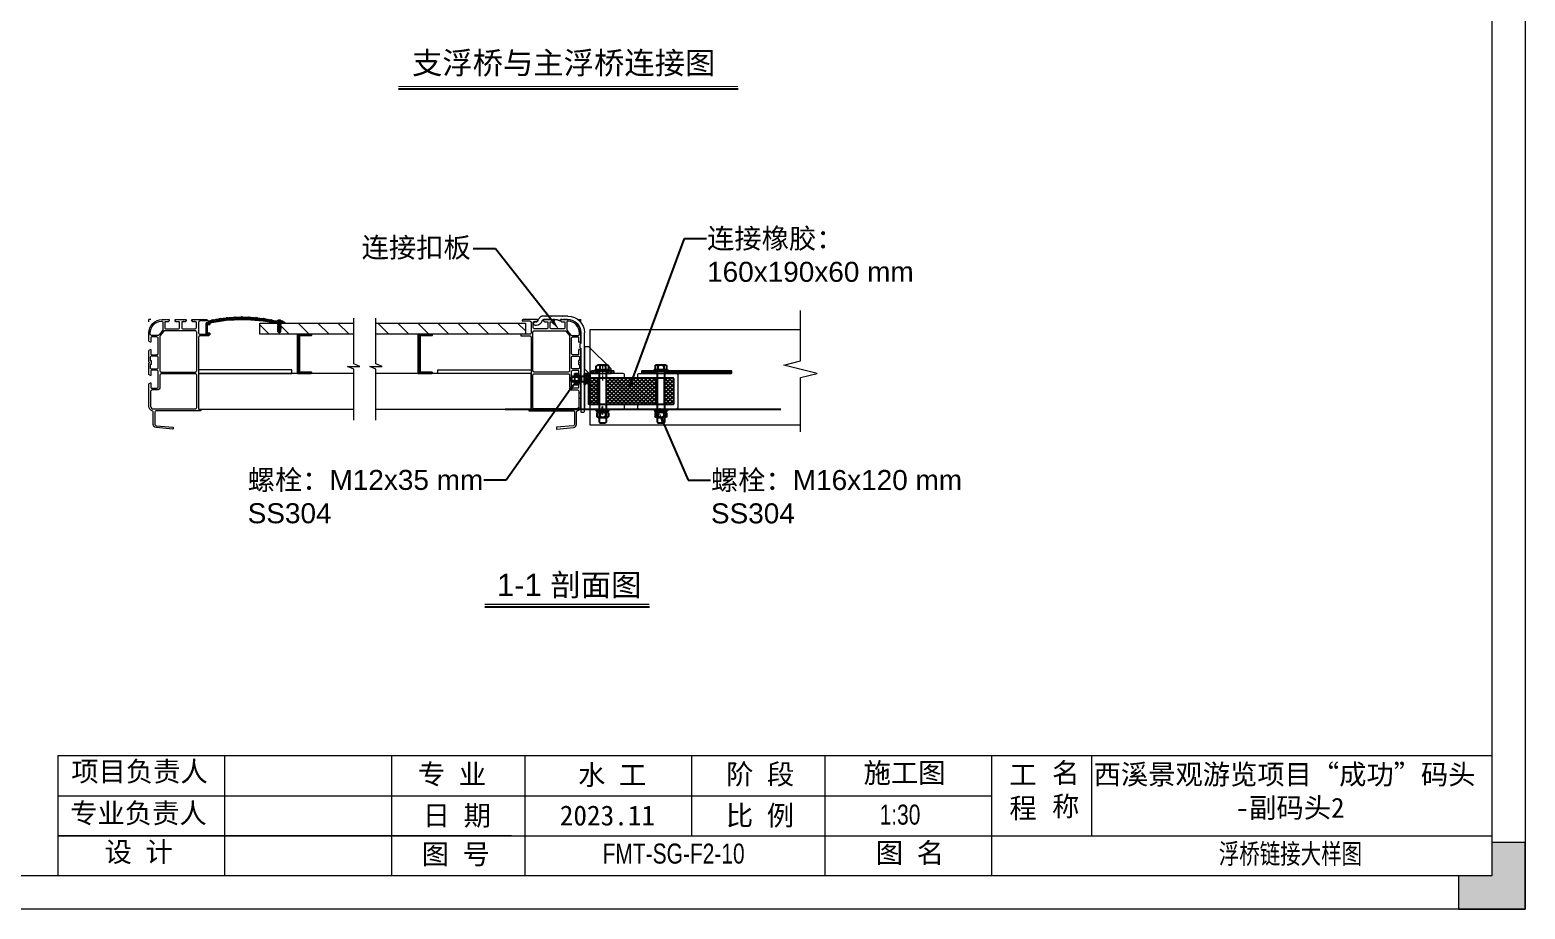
# Model space of a CAD drawing. Header units: millimetres. Extents: x 136606 to 1231039, y 82794 to 127364.
# Drawn here: x 796211 to 802937, y 118429 to 122384 of the extents above; entities that cross this region are included whole.
import ezdxf
from ezdxf import colors
from ezdxf.entities.mleader import LeaderData, LeaderLine
from ezdxf.enums import TextEntityAlignment as Align
from ezdxf.math import Vec2, Vec3

# ---------------------------------------------------------------- set-up
doc = ezdxf.new("R2010")
doc.units = ezdxf.units.MM
for name, pattern in [('CENTER', [0.6, 0.375, -0.075, 0.075, -0.075]), ('CONTINUOUS0', [0]), ('CONTINUOUS1', [0])]:
    doc.linetypes.add(name, pattern=pattern)
for name, color, linetype in [('003_THICK', 7, 'CONTINUOUS1'), ('004_THIN', 6, 'CONTINUOUS0'), ('hjh连接橡胶块', 150, 'Continuous'), ('标注', 9, 'Continuous'), ('螺丝', 7, 'Continuous'), ('连接橡胶块', 150, 'Continuous')]:
    doc.layers.add(name, color=color, linetype=linetype)
for name, color, linetype, lineweight in [('dim', 6, 'Continuous', 13), ('图框', 7, 'Continuous', 13), ('型材', 7, 'Continuous', 15), ('扣板', 7, 'Continuous', 9), ('文本', 3, 'Continuous', 13), ('铝型材', 7, 'Continuous', 13)]:
    doc.layers.add(name, color=color, linetype=linetype, lineweight=lineweight)
doc.styles.add('Arial', font='arial.ttf')
doc.styles.get("Standard").update_dxf_attribs({"font": 'arial.ttf'})

# ---------------------------------------------------------------- blocks, each defined once
blk = doc.blocks.new('GW-TK')
at = {"layer": '图框', "linetype": 'Continuous', "lineweight": 0}
h = blk.add_hatch(color=256, dxfattribs=at)
h.dxf.hatch_style = 1
h.paths.add_polyline_path([(927603.55, 464418.01), (927603.55, 464428.01), (927598.55, 464428.01), (927598.55, 464423.01), (927593.55, 464423.01), (927593.55, 464418.01)])
at = {"layer": '图框', "linetype": 'Continuous'}
for p, q in [((927383.55, 464441.02), (927383.55, 464423.01)), ((927408.55, 464441.02), (927408.55, 464423.01)), ((927433.55, 464441.02), (927433.55, 464423.01)), ((927453.55, 464441.02), (927453.55, 464423.01)), ((927478.55, 464441.02), (927478.55, 464429.01)), ((927498.55, 464441.02), (927498.55, 464423.01)), ((927523.55, 464441.02), (927523.55, 464423.01)), ((927538.55, 464441.02), (927538.55, 464429.01)), ((927383.55, 464435.01), (927523.55, 464435.01)), ((927451.56, 464429.01), (927383.55, 464429.01)), ((927383.55, 464429.01), (927598.55, 464429.01))]:
    blk.add_line(p, q, dxfattribs=at)
at = {"layer": '图框'}
for points in [[(927183.55, 464715.01), (927603.55, 464715.01), (927603.55, 464418.01), (927183.55, 464418.01)], [(927188.55, 464710.01), (927598.55, 464710.01), (927598.55, 464423.01), (927188.55, 464423.01)]]:
    blk.add_lwpolyline(points, close=True, dxfattribs=at)
at = {"layer": '图框', "linetype": 'Continuous'}
blk.add_lwpolyline([(927383.55, 464441.02), (927598.55, 464441.02)], dxfattribs=at)
at = {"layer": '图框', "linetype": 'Continuous', "lineweight": 0}
blk.add_lwpolyline([(927598.55, 464428.01), (927598.55, 464423.01), (927593.55, 464423.01), (927593.55, 464418.01), (927603.55, 464418.01), (927603.55, 464428.01)], close=True, dxfattribs=at)
at = {"layer": '图框', "linetype": 'Continuous', "char_height": 3, "attachment_point": 1}
for s, width, heights, insert in [('{\\fSimSun|b0|i0|c134|p2;项目负责人}', 26.0225, [0], (927385.56, 464440.15)), ('{\\fSimSun|b0|i0|c134|p2;名 称}', 5.2119, [0], (927532.62, 464439.93)), ('{\\fSimSun|b0|i0|c134|p2;专 业}', 12.8345, [0], (927437.53, 464439.73)), ('{\\fSimSun|b0|i0|c134|p2;阶 段}', 17.4775, [0], (927483.73, 464439.73)), ('{\\fSimSun|b0|i0|c134|p2;工 程}', 5.2119, [0], (927526.21, 464439.66)), ('{\\fSimSun|b0|i0|c134|p2;专业负责人}', 24.6361, [2.04], (927385.39, 464433.9)), ('{\\fSimSun|b0|i0|c134|p2;日 期}', 11.224, [0], (927438.25, 464433.55)), ('{\\fSimSun|b0|i0|c134|p2;比 例}', 10.9146, [0], (927483.71, 464433.55)), ('{\\fSimSun|b0|i0|c134|p2;设 计}', 16.2353, [0], (927390.55, 464428.09)), ('{\\fSimSun|b0|i0|c134|p2;图 号}', 23.6261, [0], (927438.11, 464427.75)), ('{\\fSimSun|b0|i0|c134|p2;图 名}', 12.066, [0], (927506.19, 464427.94))]:
    blk.add_mtext_dynamic_manual_height_columns(s, width=width, gutter_width=17.5, heights=heights, dxfattribs=dict(at, insert=insert))
at = {"layer": '图框', "color": 3, "linetype": 'Continuous', "char_height": 3, "attachment_point": 1}
for s, width, insert in [('\\pt9;{\\fSimSun|b0|i0|c134|p2;施工图}', 18.6303, (927504.36, 464439.94)), ('{\\fSimSun|b0|i0|c134|p2;水 工}', 11.224, (927461.55, 464439.63)), ('\\pi0.39911,t9.39911;{\\fSimSun|b0|i0|c134|p2;西溪景观游览项目“成功”码头\\P\\pi21.67411,t30.67411;-副码头2}', 60.0149, (927538.45, 464439.71)), ('{\\fSimSun|b0|i0|c134|p2;2023.11}', 11.224, (927458.8, 464433.55))]:
    blk.add_mtext_dynamic_manual_height_columns(s, width=width, gutter_width=17.5, heights=[0], dxfattribs=dict(at, insert=insert))
blk = doc.blocks.new('A$C64E10EAC')
h = blk.add_hatch()
h.set_pattern_fill('ANSI32', color=256, scale=0.1)
h.set_pattern_definition([(45, (-0.5, 0), (-0.67352, 0.67352), []), (45, (-0.051, 0), (-0.67352, 0.67352), [])])
h.paths.add_polyline_path([(-13.2, 12.5), (-21.2, 12.5), (-21.2, 6), (-13.2, 6)])
h.paths.add_polyline_path([(-13.2, -6), (-21.2, -6), (-21.2, -12.5), (-13.2, -12.5)])
blk.add_lwpolyline([(-21.2, 12.5), (-13.2, 12.5), (-13.2, -12.5), (-21.2, -12.5)], close=True)
at = {"layer": '003_THICK'}
for points in [[(-28.1, 6), (-29.4, 4.6)], [(-29.4, -4.7), (-29.4, 4.6)], [(0, 6), (-28.1, 6)], [(-28.1, -6), (-28.1, 6)], [(-6.6, -6), (-6.6, 6)], [(2.5, 12), (0, 12)], [(0, -12), (0, 12)], [(2.5, -12), (2.5, 12)], [(5.6, 9.1), (2.5, 9.1)], [(5.6, 3.1), (2.5, 0)], [(5.6, 0), (2.5, -3.1)], [(11.6, 9.9), (5.6, 9.9)], [(5.6, -9.9), (5.6, 9.9)], [(11.6, 5), (5.6, 5)], [(13.1, -7.4), (13.1, 7.4)], [(-28.1, -6), (-29.4, -4.7)], [(0, -6), (-28.1, -6)], [(2.5, -12), (0, -12)], [(5.6, -9.1), (2.5, -9.1)], [(11.6, -5), (5.6, -5)], [(11.6, -9.9), (5.6, -9.9)]]:
    blk.add_lwpolyline(points, dxfattribs=at)
for points in [[(11.6, 5, 0.604911), (11.6, 9.9, 0.604911)], [(11.6, -5, 0.302429), (11.6, 5, 0.302429)], [(11.6, -9.9, 0.604911), (11.6, -5, 0.604911)]]:
    blk.add_lwpolyline(points, format="xyb", dxfattribs=at)
at = {"layer": '004_THIN'}
for points in [[(-6.6, 4.6), (-29.4, 4.6)], [(-6.6, -4.7), (-29.4, -4.7)]]:
    blk.add_lwpolyline(points, dxfattribs=at)
blk = doc.blocks.new('A$C53A63F4B')
at = {"layer": '图框'}
h = blk.add_hatch(dxfattribs=at)
h.set_pattern_fill('ANSI32', color=256, scale=0.5, style=0)
h.paths.add_polyline_path([(-75, 82.5), (-59, 82.5), (-59, 76.5), (-75, 76.5)])
h.paths.add_polyline_path([(-41, 82.5), (-25, 82.5), (-25, 76.5), (-41, 76.5)])
at = {"color": 1, "linetype": 'CENTER', "ltscale": 0.36}
for p, q in [((-59, 82.5, 0), (-59, 76.5, 0)), ((-50, 93, 0), (-50, 59.5, 0)), ((-41, 82.5, 0), (-41, 76.5, 0))]:
    blk.add_line(p, q, dxfattribs=at)
at = {"layer": '图框'}
for p, q in [((-91, 136.5), (-91, 87)), ((-81, 136.5), (-91, 136.5)), ((-31, 86.5), (-81, 136.5)), ((-80.5, 76.5), (-91, 87)), ((-80.5, 76.5), (-31, 76.5)), ((-25, 82.5, 0), (-75, 82.5, 0)), ((-75, 76.5, 0), (-75, 82.5, 0)), ((-25, 76.5, 0), (-75, 76.5, 0)), ((-31, 76.5), (-31, 86.5)), ((-25, 82.5, 0), (-25, 76.5, 0))]:
    blk.add_line(p, q, dxfattribs=at)
blk = doc.blocks.new('llk')
at = {"layer": '连接橡胶块'}
h = blk.add_hatch(dxfattribs=at)
h.set_pattern_fill('ANSI37', color=256, scale=2)
h.paths.add_polyline_path([(-74, 60), (-93, 60, 0.414214), (-95, 58), (-95, 2, 0.414214), (-93, 0), (-74, 0)])
h.paths.add_polyline_path([(56, 0), (56, 60), (-56, 60), (-56, 0)])
h.paths.add_polyline_path([(74, 0), (93, 0, 0.414214), (95, 2), (95, 58, 0.414214), (93, 60), (74, 60)])
blk.add_lwpolyline([(-93, 60), (93, 60, -0.414214), (95, 58), (95, 2, -0.414214), (93, 0), (-93, 0, -0.414214), (-95, 2), (-95, 58, -0.414214)], format="xyb", close=True, dxfattribs=at)
for points in [[(-74, 60), (-74, 0)], [(-56, 60), (-56, 0)], [(56, 60), (56, 0)], [(74, 60), (74, 0)]]:
    blk.add_lwpolyline(points, dxfattribs=at)
blk = doc.blocks.new('*U934')
at = {"color": 252}
for p, q in [((-162.3, 19.6), (-162.3, 21.4)), ((-162.3, 21.4), (-142.4, 21.4)), ((-142.4, 19.6), (-162.3, 19.6)), ((-144.7, 16.4), (-160, 13.2)), ((-160, 13.2), (-157.7, 12.7)), ((-144.7, 10), (-160, 6.8)), ((-160, 6.8), (-157.7, 6.3)), ((-144.7, 3.6), (-160, 0.4)), ((-144.7, 3.6), (-160, 0.4)), ((-160, 0.4), (-157.7, -0.1)), ((-157.7, 19.6), (-157.7, 16)), ((-157.7, 18.1), (-157.7, 15.1)), ((-157.7, 12.7), (-157.7, 9.6)), ((-157.7, 11.7), (-157.7, 8.7)), ((-157.7, 6.3), (-157.7, 3.2)), ((-157.7, 5.3), (-157.7, 2.3)), ((-149.2, 18.6), (-154.9, 17.4)), ((-149.2, 18.6), (-154.9, 17.4)), ((-149.2, 12.2), (-154.9, 11)), ((-149.2, 12.2), (-154.9, 11)), ((-149.2, 5.8), (-154.9, 4.6)), ((-149.2, 5.8), (-154.9, 4.6)), ((-147, 16.9), (-147, 19.6)), ((-147, 16.9), (-147, 19.6)), ((-147, 16.9), (-144.7, 16.4)), ((-147, 10.5), (-147, 12.8)), ((-147, 10.5), (-147, 12.8)), ((-147, 10.5), (-144.7, 10)), ((-147, 4.1), (-147, 6.4)), ((-147, 4.1), (-147, 6.4)), ((-147, 4.1), (-144.7, 3.6)), ((-147, 4.1), (-144.7, 3.6)), ((-142.4, 21.4), (-142.4, 19.6)), ((-144.7, -3.4), (-160, -6.7)), ((-160, -6.7), (-157.7, -7.2)), ((-144.7, -8.5), (-160, -11.8)), ((-160, -11.8), (-157.7, -12.3)), ((-144.7, -15), (-160, -18.3)), ((-160, -18.3), (-157.7, -18.8)), ((-157.7, -0.1), (-157.7, -3.2)), ((-157.7, -7.2), (-157.7, -10.2)), ((-157.7, -12.3), (-157.7, -15.3)), ((-157.7, -26.9), (-157.7, -18.8)), ((-157.7, -26.9), (-150.7, -19)), ((-152.4, -32), (-157.7, -26.9)), ((-149.2, -0.6), (-154.9, -1.8)), ((-149.2, -12.8), (-154.9, -14)), ((-152.4, -32), (-147, -26.9)), ((-151.1, -30.5), (-148.9, -20.1)), ((-147, -2.9), (-147, -0.6)), ((-147, -2.9), (-144.7, -3.4)), ((-147, -8.1), (-147, -5.8)), ((-147, -8.1), (-144.7, -8.5)), ((-147, -14.6), (-147, -12.3)), ((-147, -14.6), (-144.7, -15)), ((-147, -26.9), (-147, -16.2))]:
    blk.add_line(p, q, dxfattribs=at)
blk.add_lwpolyline([(-133.7, 13.4), (-174.7, 13.4, -0.767327), (-175.2, 15.4), (-168.3, 19.4, -0.131652), (-167.2, 19.6), (-157.8, 19.6, -0.198912), (-157.2, 19.4), (-155.6, 17.8, 0.414214), (-154.5, 17.8), (-152.9, 19.4, -0.414214), (-151.7, 19.4), (-150.1, 17.8, 0.414214), (-149, 17.8), (-147.4, 19.4, -0.198912), (-146.8, 19.6), (-134.4, 19.6, -0.004824), (-121.4, 22.4, 0.196826), (-120.9, 22.8), (-119.6, 24.6, -0.414214), (-118.5, 24.9), (-116.6, 23.6, 0.414214), (-115.5, 23.8), (-114.2, 25.7, -0.414214), (-113.1, 25.9), (-111.2, 24.6, 0.196826), (-110.6, 24.5, -0.008014), (-88.8, 28.2, 0.196826), (-88.3, 28.5), (-86.9, 30.4, -0.414214), (-85.8, 30.5), (-84, 29.2, 0.414214), (-82.8, 29.4), (-81.5, 31.1, -0.414214), (-80.3, 31.3), (-78.5, 30, 0.196826), (-77.9, 29.8, -0.008014), (-56, 32.4, 0.196826), (-55.5, 32.7), (-54, 34.5, -0.414214), (-52.9, 34.6), (-51.2, 33.2, 0.414214), (-50, 33.3), (-48.6, 35, -0.414214), (-47.4, 35.1), (-45.6, 33.7, 0.196826), (-45, 33.5, -0.008014), (-23.1, 35.1, 0.196826), (-22.5, 35.4), (-21, 37, -0.414214), (-19.8, 37.1), (-18.2, 35.6, 0.414214), (-17, 35.7), (-15.5, 37.3, -0.414214), (-14.3, 37.4), (-12.6, 35.8, 0.196826), (-12, 35.6, -0.008014), (10, 36.2, 0.196826), (10.6, 36.4), (12.2, 38, -0.414214), (13.3, 38), (14.9, 36.4, 0.414214), (16.1, 36.4), (17.7, 38, -0.414214), (18.8, 38), (20.4, 36.4, 0.196826), (21, 36.2, -0.008014), (43.1, 35.6, 0.196826), (43.6, 35.8), (45.3, 37.4, -0.414214), (46.5, 37.3), (48, 35.7, 0.414214), (49.2, 35.6), (50.8, 37.1, -0.414214), (52, 37), (53.5, 35.4, 0.196826), (54.1, 35.1, -0.008014), (76.1, 33.5, 0.196826), (76.7, 33.7), (78.4, 35.1, -0.414214), (79.6, 35), (81, 33.3, 0.414214), (82.2, 33.2), (83.9, 34.6, -0.414214), (85.1, 34.5), (86.5, 32.7, 0.196826), (87, 32.4, -0.008014), (108.9, 29.8, 0.196826), (109.5, 30), (111.4, 31.3, -0.414214), (112.5, 31.1), (113.8, 29.4, 0.414214), (115, 29.2), (116.8, 30.5, -0.414214), (118, 30.4), (119.3, 28.5, 0.196826), (119.8, 28.2, -0.008014), (141.6, 24.5, 0.196826), (142.2, 24.6), (144.1, 25.9, -0.414214), (145.2, 25.7), (146.5, 23.8, 0.414214), (147.6, 23.6), (149.5, 24.9, -0.414214), (150.6, 24.6), (151.9, 22.8, 0.196826), (152.4, 22.4, -0.004523), (164.6, 19.8, -0.351545), (165.4, 18.8), (165.4, 13.4, 0.414214), (166.4, 12.4), (174.7, 12.4, -0.414214), (175.7, 11.4), (175.7, -36.2, -0.414214), (173.7, -38.2), (160.2, -38.2, -0.414214), (159.2, -37.2), (159.2, -35.1, -0.414214), (160.2, -34.1), (170.6, -34.1, 0.414214), (171.6, -33.1), (171.6, 5.2, 0.414214), (169.5, 7.2), (160.2, 7.2), (160.2, 13.6, 0.353162), (159.4, 14.6, 0.108837)], format="xyb", close=True, dxfattribs=at)
at = {"color": 252, "extrusion": (0, 0, -1)}
for centre, major_axis, start_param, end_param in [((-152.4, 3.1), (-14.7, 14.7), 0.287728, 1.283068), ((-150, -19.9), (-0.812, 0.812), 0.094054, 2.584248)]:
    blk.add_ellipse(centre, major_axis=major_axis, ratio=1, start_param=start_param, end_param=end_param, dxfattribs=at)
blk = doc.blocks.new('*U935')
at = {"color": 0, "linetype": 'ByBlock', "lineweight": -2, "transparency": 16777216}
blk.add_blockref('*U934', (0, 0), dxfattribs=at)
blk = doc.blocks.new('*U2404')
at = {"layer": '型材', "color": 252}
for p in [(-125, 246), (-135, 236)]:
    blk.add_line(p, (-135, 246), dxfattribs=at)
for points in [[(95, 180), (134, 180, -0.414214), (135, 179), (135, 174, -0.414214), (134, 173), (95, 173, 0.414214), (89, 167), (89, -154.8, -0.198912), (88.9, -155.1), (88.7, -155.3, 0.668179), (89, -156), (98, -156, -0.414214), (99, -157), (99, -163, -0.414214), (98, -164), (-101, -164, 0.414214), (-107, -170), (-107, -225, 0.387452), (-101.6, -231), (-25.9, -238, -0.409136), (-25, -239.1), (-25.4, -245.1, -0.419306), (-26.5, -246), (-102.3, -239, -0.387455), (-115, -225), (-115, -169.3, 0.34754), (-119.6, -163.5, -0.34754), (-135, -144), (-135, -110.7, -0.198912), (-134.9, -110.4), (-134.1, -109.6, 0.414214), (-134.1, -109.1), (-134.9, -108.3, -0.414214), (-134.9, -107.7), (-134.1, -107, 0.414214), (-134.1, -106.4), (-134.9, -105.6, -0.198912), (-135, -105.3), (-135, -86.7, -0.198912), (-134.9, -86.4), (-134.1, -85.6, 0.414214), (-134.1, -85.1), (-134.9, -84.3, -0.414214), (-134.9, -83.7), (-134.1, -83, 0.414214), (-134.1, -82.4), (-134.9, -81.6, -0.198912), (-135, -81.3), (-135, -47, -0.414214), (-127, -39), (-126, -39, -0.414214), (-125, -40), (-125, -60, 0.414214), (-123, -62), (-99, -62, 0.414214), (-93, -56), (-93, 12, 0.414214), (-99, 18), (-123, 18, 0.414214), (-125, 16), (-125, -4, -0.414214), (-126, -5), (-127, -5, -0.414214), (-135, 3), (-135, 49.2, -0.198912), (-134.7, 49.9), (-132.3, 52.3, 0.414214), (-132.3, 53.7), (-134.7, 56.1, -0.198912), (-135, 56.8), (-135, 103, -0.414214), (-127, 111), (-126, 111, -0.414214), (-125, 110), (-125, 90, 0.414214), (-123, 88), (-99, 88, 0.414214), (-93, 94), (-93, 162, 0.414214), (-99, 168), (-123, 168, 0.414214), (-125, 166), (-125, 146, -0.414214), (-126, 145), (-127, 145, -0.414214), (-135, 153), (-135, 186, -0.414214), (-75, 246), (-56.7, 246, -0.198912), (-56.4, 245.9), (-55.6, 245.1, 0.414214), (-55, 245.1), (-54.3, 245.9, -0.414214), (-53.7, 245.9), (-53, 245.1, 0.414214), (-52.4, 245.1), (-51.6, 245.9, -0.198912), (-51.3, 246), (-44, 246, -0.414214), (-43, 245), (-43, 241.8, -0.198912), (-43.6, 240.4), (-47.4, 236.6, -0.198912), (-48.8, 236), (-61, 236, 0.414214), (-63, 234), (-63, 210, 0.414214), (-57, 204), (-3, 204, 0.414214), (3, 210), (3, 234, 0.414214), (1, 236), (-11.2, 236, -0.198912), (-12.6, 236.6), (-16.4, 240.4, -0.198912), (-17, 241.8), (-17, 245, -0.414214), (-16, 246), (-8.7, 246, -0.198912), (-8.4, 245.9), (-7.6, 245.1, 0.414214), (-7, 245.1), (-6.3, 245.9, -0.414214), (-5.7, 245.9), (-5, 245.1, 0.414214), (-4.4, 245.1), (-3.6, 245.9, -0.198912), (-3.3, 246), (19.3, 246, -0.198912), (19.6, 245.9), (20.4, 245.1, 0.414214), (21, 245.1), (21.7, 245.9, -0.414214), (22.3, 245.9), (23, 245.1, 0.414214), (23.6, 245.1), (24.4, 245.9, -0.198912), (24.7, 246), (32, 246, -0.414214), (33, 245), (33, 241.8, -0.198912), (32.4, 240.4), (28.6, 236.6, -0.198912), (27.2, 236), (15, 236, 0.414214), (13, 234), (13, 210, 0.414214), (19, 204), (73, 204, 0.414214), (79, 210), (79, 234, 0.414214), (77, 236), (64.8, 236, -0.198912), (63.4, 236.6), (59.6, 240.4, -0.198912), (59, 241.8), (59, 245, -0.414214), (60, 246), (67.3, 246, -0.198912), (67.6, 245.9), (68.4, 245.1, 0.414214), (69, 245.1), (69.7, 245.9, -0.414214), (70.3, 245.9), (71, 245.1, 0.414214), (71.6, 245.1), (72.4, 245.9, -0.198912), (72.7, 246), (124, 246, -0.414214), (129, 241, -0.414214), (128, 240), (95, 240, 0.414214), (89, 234), (89, 186, 0.414214)], [(-77.2, 239.7, -0.426474), (-71.2, 233.9), (-71.2, 202.3, -0.166475), (-72.4, 198.7), (-88.9, 177.4, -0.231758), (-93.5, 175.2), (-123, 175.2, -0.414214), (-128.8, 181), (-128.8, 186, -0.402058)], [(80.6, 16.2), (80.6, 189.6, 0.414214), (74.6, 195.6), (-63.8, 195.6, 0.231758), (-68.6, 193.3), (-83.3, 174.2, 0.166475), (-84.6, 170.5), (-84.6, 16.2, 0.414214), (-78.6, 10.2), (74.6, 10.2, 0.414214)], [(-125.6, 44), (-127.6, 44, 0.414214), (-128.6, 43), (-128.6, 30.4, 0.414214), (-122.6, 24.4), (-99, 24.4, 0.414214), (-93, 30.4), (-93, 75.6, 0.414214), (-99, 81.6), (-122.6, 81.6, 0.414214), (-128.6, 75.6), (-128.6, 63, 0.414214), (-127.6, 62), (-125.6, 62, -0.414214), (-124.6, 61), (-124.6, 45, -0.414214)], [(-78.6, 2.8, 0.414214), (-84.6, -3.2), (-84.6, -56.4, -0.414214), (-98.6, -70.4), (-120.6, -70.4, 0.414214), (-126.6, -76.4), (-126.6, -142.6, 0.414214), (-113.6, -155.6), (74.6, -155.6, 0.414214), (80.6, -149.6), (80.6, -3.2, 0.414214), (74.6, 2.8)]]:
    blk.add_lwpolyline(points, format="xyb", close=True, dxfattribs=at)
blk = doc.blocks.new('*U2405')
at = {"color": 0, "linetype": 'ByBlock', "lineweight": -2, "transparency": 16777216}
blk.add_blockref('*U2404', (0, 0), dxfattribs=at)
blk = doc.blocks.new('*U2406')
at = {"layer": '型材', "color": 252}
for p in [(-125, 246), (-135, 236)]:
    blk.add_line(p, (-135, 246), dxfattribs=at)
for points in [[(95, 180), (134, 180, -0.414214), (135, 179), (135, 174, -0.414214), (134, 173), (95, 173, 0.414214), (89, 167), (89, -154.8, -0.198912), (88.9, -155.1), (88.7, -155.3, 0.668179), (89, -156), (98, -156, -0.414214), (99, -157), (99, -163, -0.414214), (98, -164), (-101, -164, 0.414214), (-107, -170), (-107, -225, 0.387452), (-101.6, -231), (-25.9, -238, -0.409136), (-25, -239.1), (-25.4, -245.1, -0.419306), (-26.5, -246), (-102.3, -239, -0.387455), (-115, -225), (-115, -169.3, 0.34754), (-119.6, -163.5, -0.34754), (-135, -144), (-135, -110.7, -0.198912), (-134.9, -110.4), (-134.1, -109.6, 0.414214), (-134.1, -109.1), (-134.9, -108.3, -0.414214), (-134.9, -107.7), (-134.1, -107, 0.414214), (-134.1, -106.4), (-134.9, -105.6, -0.198912), (-135, -105.3), (-135, -86.7, -0.198912), (-134.9, -86.4), (-134.1, -85.6, 0.414214), (-134.1, -85.1), (-134.9, -84.3, -0.414214), (-134.9, -83.7), (-134.1, -83, 0.414214), (-134.1, -82.4), (-134.9, -81.6, -0.198912), (-135, -81.3), (-135, -47, -0.414214), (-127, -39), (-126, -39, -0.414214), (-125, -40), (-125, -60, 0.414214), (-123, -62), (-99, -62, 0.414214), (-93, -56), (-93, 12, 0.414214), (-99, 18), (-123, 18, 0.414214), (-125, 16), (-125, -4, -0.414214), (-126, -5), (-127, -5, -0.414214), (-135, 3), (-135, 49.2, -0.198912), (-134.7, 49.9), (-132.3, 52.3, 0.414214), (-132.3, 53.7), (-134.7, 56.1, -0.198912), (-135, 56.8), (-135, 103, -0.414214), (-127, 111), (-126, 111, -0.414214), (-125, 110), (-125, 90, 0.414214), (-123, 88), (-99, 88, 0.414214), (-93, 94), (-93, 162, 0.414214), (-99, 168), (-123, 168, 0.414214), (-125, 166), (-125, 146, -0.414214), (-126, 145), (-127, 145, -0.414214), (-135, 153), (-135, 186, -0.414214), (-75, 246), (-56.7, 246, -0.198912), (-56.4, 245.9), (-55.6, 245.1, 0.414214), (-55, 245.1), (-54.3, 245.9, -0.414214), (-53.7, 245.9), (-53, 245.1, 0.414214), (-52.4, 245.1), (-51.6, 245.9, -0.198912), (-51.3, 246), (-44, 246, -0.414214), (-43, 245), (-43, 241.8, -0.198912), (-43.6, 240.4), (-47.4, 236.6, -0.198912), (-48.8, 236), (-61, 236, 0.414214), (-63, 234), (-63, 210, 0.414214), (-57, 204), (-3, 204, 0.414214), (3, 210), (3, 234, 0.414214), (1, 236), (-11.2, 236, -0.198912), (-12.6, 236.6), (-16.4, 240.4, -0.198912), (-17, 241.8), (-17, 245, -0.414214), (-16, 246), (-8.7, 246, -0.198912), (-8.4, 245.9), (-7.6, 245.1, 0.414214), (-7, 245.1), (-6.3, 245.9, -0.414214), (-5.7, 245.9), (-5, 245.1, 0.414214), (-4.4, 245.1), (-3.6, 245.9, -0.198912), (-3.3, 246), (19.3, 246, -0.198912), (19.6, 245.9), (20.4, 245.1, 0.414214), (21, 245.1), (21.7, 245.9, -0.414214), (22.3, 245.9), (23, 245.1, 0.414214), (23.6, 245.1), (24.4, 245.9, -0.198912), (24.7, 246), (32, 246, -0.414214), (33, 245), (33, 241.8, -0.198912), (32.4, 240.4), (28.6, 236.6, -0.198912), (27.2, 236), (15, 236, 0.414214), (13, 234), (13, 210, 0.414214), (19, 204), (73, 204, 0.414214), (79, 210), (79, 234, 0.414214), (77, 236), (64.8, 236, -0.198912), (63.4, 236.6), (59.6, 240.4, -0.198912), (59, 241.8), (59, 245, -0.414214), (60, 246), (67.3, 246, -0.198912), (67.6, 245.9), (68.4, 245.1, 0.414214), (69, 245.1), (69.7, 245.9, -0.414214), (70.3, 245.9), (71, 245.1, 0.414214), (71.6, 245.1), (72.4, 245.9, -0.198912), (72.7, 246), (124, 246, -0.414214), (129, 241, -0.414214), (128, 240), (95, 240, 0.414214), (89, 234), (89, 186, 0.414214)], [(-77.2, 239.7, -0.426474), (-71.2, 233.9), (-71.2, 202.3, -0.166475), (-72.4, 198.7), (-88.9, 177.4, -0.231758), (-93.5, 175.2), (-123, 175.2, -0.414214), (-128.8, 181), (-128.8, 186, -0.402058)], [(80.6, 16.2), (80.6, 189.6, 0.414214), (74.6, 195.6), (-63.8, 195.6, 0.231758), (-68.6, 193.3), (-83.3, 174.2, 0.166475), (-84.6, 170.5), (-84.6, 16.2, 0.414214), (-78.6, 10.2), (74.6, 10.2, 0.414214)], [(-125.6, 44), (-127.6, 44, 0.414214), (-128.6, 43), (-128.6, 30.4, 0.414214), (-122.6, 24.4), (-99, 24.4, 0.414214), (-93, 30.4), (-93, 75.6, 0.414214), (-99, 81.6), (-122.6, 81.6, 0.414214), (-128.6, 75.6), (-128.6, 63, 0.414214), (-127.6, 62), (-125.6, 62, -0.414214), (-124.6, 61), (-124.6, 45, -0.414214)], [(-78.6, 2.8, 0.414214), (-84.6, -3.2), (-84.6, -56.4, -0.414214), (-98.6, -70.4), (-120.6, -70.4, 0.414214), (-126.6, -76.4), (-126.6, -142.6, 0.414214), (-113.6, -155.6), (74.6, -155.6, 0.414214), (80.6, -149.6), (80.6, -3.2, 0.414214), (74.6, 2.8)]]:
    blk.add_lwpolyline(points, format="xyb", close=True, dxfattribs=at)
blk = doc.blocks.new('*U2407')
at = {"color": 0, "linetype": 'ByBlock', "lineweight": -2, "transparency": 16777216}
blk.add_blockref('*U2406', (0, 0), dxfattribs=at)
blk = doc.blocks.new('扣板A')
at = {"layer": '扣板'}
for p, q in [((33, 216), (43.2, 216)), ((49.7, 208), (33, 208)), ((43.3, 215.9), (43.7, 215.6)), ((44, 215.6), (44.4, 215.9)), ((44.6, 215.9), (45, 215.6)), ((45.3, 215.6), (45.7, 215.9)), ((45.8, 216), (67.2, 216)), ((50.2, 206.5), (50.2, 207.5)), ((53.8, 206), (50.7, 206)), ((55.9, 207.7), (54.5, 206.3)), ((88, 208), (56.6, 208)), ((67.3, 215.9), (67.7, 215.6)), ((68, 215.6), (68.4, 215.9)), ((68.6, 215.9), (69, 215.6)), ((69.3, 215.6), (69.7, 215.9)), ((69.8, 216), (81.2, 216)), ((81.3, 215.9), (81.7, 215.6)), ((82, 215.6), (82.4, 215.9)), ((82.6, 215.9), (83, 215.6)), ((83.3, 215.6), (83.7, 215.9)), ((83.8, 216), (91.8, 216)), ((90.6, 206.5), (94.2, 200.4)), ((93.9, 215.1), (100.4, 208.6)), ((100.7, 207.9), (100.7, 206)), ((103.7, 203), (110, 203)), ((110.5, 202.5), (110.5, 199.2)), ((-4, 150.2), (-4, 179)), ((4, 179), (4, 155)), ((103.7, 195), (106.3, 195)), ((108.4, 195.9), (109.6, 197.1)), ((-4, 75.2), (-4, 147.8)), ((-3.1, 149.1), (-3.9, 150)), ((-3.9, 148), (-3.1, 148.9)), ((4, 143), (4, 80)), ((5, 154), (5.5, 154)), ((5.5, 144), (5, 144)), ((6, 153.5), (6, 144.5)), ((-4, 1), (-4, 72.8)), ((-3.1, 74.1), (-3.9, 75)), ((-3.9, 73), (-3.1, 73.9)), ((4, 68), (4, 1)), ((5, 79), (5.5, 79)), ((5.5, 69), (5, 69)), ((6, 78.5), (6, 69.5)), ((3, 0), (-3, 0))]:
    blk.add_line(p, q, dxfattribs=at)
for centre, radius, start, end in [((33, 179), 37, 90, 180), ((33, 179), 29, 90, 180), ((43.2, 215.8), 0.2, 45, 90), ((43.8, 215.7), 0.2, 225, 315), ((44.5, 215.8), 0.2, 45, 135), ((45.2, 215.7), 0.2, 225, 315), ((45.8, 215.8), 0.2, 90, 135), ((49.7, 207.5), 0.5, 360, 90), ((50.7, 206.5), 0.5, 180, 270), ((53.8, 207), 1, 270, 315), ((56.6, 207), 1, 90, 135), ((67.2, 215.8), 0.2, 45, 90), ((67.8, 215.7), 0.2, 225, 315), ((68.5, 215.8), 0.2, 45, 135), ((69.2, 215.7), 0.2, 225, 315), ((69.8, 215.8), 0.2, 90, 135), ((81.2, 215.8), 0.2, 45, 90), ((81.8, 215.7), 0.2, 225, 315), ((82.5, 215.8), 0.2, 45, 135), ((83.2, 215.7), 0.2, 225, 315), ((83.8, 215.8), 0.2, 90, 135), ((88, 205), 3, 30.7817, 90), ((91.8, 213), 3, 45, 90), ((99.7, 207.9), 1, 0, 45), ((103.7, 206), 3, 180, 270), ((110, 202.5), 0.5, 0, 90), ((103.7, 206), 11, 210.7817, 270), ((106.3, 198), 3, 270, 315), ((107.5, 199.2), 3, 315, 0), ((-3.8, 150.2), 0.2, 180, 225), ((-3.8, 147.8), 0.2, 135, 180), ((-3.2, 149), 0.2, 315, 45), ((5, 155), 1, 180, 270), ((5, 143), 1, 90, 180), ((5.5, 153.5), 0.5, 0, 90), ((5.5, 144.5), 0.5, 270, 0), ((-3.8, 75.2), 0.2, 180, 225), ((-3.8, 72.8), 0.2, 135, 180), ((-3.2, 74), 0.2, 315, 45), ((5, 80), 1, 180, 270), ((5, 68), 1, 90, 180), ((5.5, 78.5), 0.5, 0, 90), ((5.5, 69.5), 0.5, 270, 0), ((-3, 1), 1, 180, 270), ((3, 1), 1, 270, 360)]:
    blk.add_arc(centre, radius, start, end, dxfattribs=at)

msp = doc.modelspace()

# ---------------------------------------------------------------- hatches: boundary and pattern name
h = msp.add_hatch()
h.set_pattern_fill('ANSI32', color=256)
h.set_pattern_definition([(45, (742524.272, 76261.745), (-6.7351921, 6.7351921), []), (45, (742528.762, 76261.745), (-6.7351921, 6.7351921), [])])
h.paths.add_polyline_path([(799033.5025, 120850.9544), (799019.5025, 120850.9544), (798965.7137, 120850.9544), (798965.7137, 120838.7968), (799033.5025, 120838.7968)])
h.paths.add_polyline_path([(799366.3146, 120850.9544), (799079.5025, 120850.9544), (799079.5025, 120850.9544), (799065.5025, 120850.9544), (799065.5025, 120838.7968), (799366.3146, 120838.7968)])
at = {"layer": '型材'}
h = msp.add_hatch(dxfattribs=at)
h.set_pattern_fill('ANSI31', color=252, scale=20, angle=90, style=0)
h.set_pattern_definition([(135, (133429.53, 506754.43), (-44.9012806, -44.9012806), [])])
h.paths.add_polyline_path([(797767.8892, 121014.7968), (798440.2137, 121014.7968), (798440.2137, 121064.7968), (797767.908, 121064.7968)])
h.paths.add_polyline_path([(797667.908, 121064.7968), (797244.964, 121064.7968), (797244.964, 121014.7968), (797667.8892, 121014.7968)])

# ---------------------------------------------------------------- linework, layer by layer
for p, q in [((797868.8176, 122118.9618), (799397.1623, 122118.9618)), ((798257.5678, 119789.3004, -0.0002), (798998.0025, 119789.3004, -0.0002))]:
    msp.add_line(p, q)
at = {"color": 1, "linetype": 'CENTER', "ltscale": 0.36}
msp.add_line((798785.7137, 120695.7415, 0.0012), (798785.7137, 120652.7968, 0.0012), dxfattribs=at)
at = {"const_width": 5.4}
msp.add_lwpolyline([(797868.8176, 122129.7618), (799397.1623, 122129.7618)], dxfattribs=at)
at = {"color": 252, "elevation": 0.0012}
for points in [[(797475.9643, 120838.7968), (797415.9643, 120838.7968), (797415.9643, 121014.7968), (797475.9643, 121014.7968), (797475.9643, 121008.7968), (797421.9643, 121008.7968), (797421.9643, 120844.7968), (797475.9643, 120844.7968)], [(798019.7137, 120838.7968), (797959.7137, 120838.7968), (797959.7137, 121014.7968), (798019.7137, 121014.7968), (798019.7137, 121008.7968), (797965.7137, 121008.7968), (797965.7137, 120844.7968), (798019.7137, 120844.7968)]]:
    msp.add_lwpolyline(points, close=True, dxfattribs=at)
at = {"elevation": 0.0002}
msp.add_lwpolyline([(799366.3146, 120838.7968), (798965.7137, 120838.7968), (798965.7137, 120850.9544), (799366.3146, 120850.9544)], close=True, dxfattribs=at)
msp.add_lwpolyline([(798348.6023, 120678.7968), (799588.9548, 120678.7968)], dxfattribs=at)
at = {"const_width": 5.4, "elevation": -0.0002}
msp.add_lwpolyline([(798257.5678, 119800.1004), (798998.0025, 119800.1004)], dxfattribs=at)
at = {"layer": '型材', "color": 252}
for points, elevation in [([(797667.8392, 120628.0527), (797667.8392, 120857.2728), (797639.8392, 120869.2728), (797695.8392, 120869.2728), (797667.8392, 120881.2728), (797668.0472, 121087.3223)], 0.0012), ([(797767.8392, 120628.0527), (797767.8392, 120857.2728), (797739.8392, 120869.2728), (797795.8392, 120869.2728), (797767.8392, 120881.2728), (797768.0472, 121087.3223)], 0.0012), ([(799678.233, 120576.4714), (799678.233, 120820.1863), (799753.233, 120838.9363), (799603.233, 120876.4363), (799678.233, 120895.1863), (799678.233, 121122.2316)], 0.0002), ([(797667.8892, 121014.7968), (797244.964, 121014.7968), (797244.964, 121064.7968), (797667.908, 121064.7968)], 0.0012), ([(797767.908, 121064.7968), (798440.2137, 121064.7968), (798440.2137, 121014.7968), (797767.8892, 121014.7968)], 0.0012), ([(799678.233, 120606.7968), (798731.714, 120606.7968), (798731.714, 121036.7968), (799678.233, 121036.7968)], 0.0002), ([(797667.8392, 120838.7968), (796969.9643, 120838.7968), (796969.9643, 120678.7968), (797667.8392, 120678.7968)], 0.0012), ([(797767.8392, 120678.7968), (798465.7137, 120678.7968), (798465.7137, 120838.7968), (797767.8392, 120838.7968)], 0.0012)]:
    msp.add_lwpolyline(points, dxfattribs=dict(at, elevation=elevation))
at = {"layer": '型材', "color": 252, "elevation": 0.0012}
for points in [[(797389.964, 120854.7968), (796969.964, 120854.7968), (796969.964, 120838.7968), (797389.964, 120838.7968)], [(798045.714, 120854.7968), (798465.714, 120854.7968), (798465.714, 120838.7968), (798045.714, 120838.7968)]]:
    msp.add_lwpolyline(points, close=True, dxfattribs=at)
at = {"layer": '螺丝'}
for points, elevation in [([(798757.544, 120872.7978), (798757.544, 120856.7978)], 0.0022), ([(798768.0862, 120876.7978), (798807.3412, 120876.7978)], 0.0012), ([(798774.6287, 120872.7978), (798774.6287, 120856.7978)], 0.0012), ([(798800.7987, 120872.7978), (798800.7987, 120856.7978)], 0.0012), ([(798813.8837, 120872.7978), (798813.8837, 120856.7978)], 0.0012), ([(799023.3325, 120872.9544), (799023.3325, 120856.9544)], 0.0002), ([(799029.875, 120876.9544), (799069.13, 120876.9544)], 0.0002), ([(799036.4175, 120872.9544), (799036.4175, 120856.9544)], 0.0002), ([(799062.5875, 120872.9544), (799062.5875, 120856.9544)], 0.0002), ([(799075.6725, 120872.9544), (799075.6725, 120856.9544)], 0.0002), ([(798753.714, 120856.7978), (798753.714, 120850.7978)], 0.0022), ([(798757.7137, 120856.7978), (798817.7137, 120856.7978)], 0.0012), ([(798757.7137, 120850.7978), (798817.7137, 120850.7978)], 0.0012), ([(798761.5437, 120856.7978), (798813.8837, 120856.7978)], 0.0012), ([(798771.7137, 120850.7978), (798771.7137, 120619.8815)], 0.0012), ([(798803.7137, 120850.7978), (798803.7137, 120619.8815)], 0.0012), ([(798817.7137, 120856.7978), (798817.7137, 120850.7978)], 0.0012), ([(799019.5025, 120856.9544), (799079.5025, 120856.9544)], 0.0002), ([(799019.5025, 120856.9544), (799019.5025, 120850.9544)], 0.0002), ([(799019.5025, 120850.9544), (799079.5025, 120850.9544)], 0.0002), ([(799023.3325, 120856.9544), (799075.6725, 120856.9544)], 0.0002), ([(799033.5025, 120850.9544), (799033.5025, 120620.038)], 0.0002), ([(799065.5025, 120850.9544), (799065.5025, 120620.038)], 0.0002), ([(799079.5025, 120856.9544), (799079.5025, 120850.9544)], 0.0002), ([(798757.7137, 120678.7968), (798757.7137, 120672.7968)], 0.0012), ([(798757.7137, 120678.7968), (798817.7137, 120678.7968)], 0.0012), ([(798757.7137, 120672.7968), (798817.7137, 120672.7968)], 0.0012), ([(798763.5137, 120672.7968), (798763.5137, 120664.5968)], 0.0012), ([(798787.7137, 120672.7968), (798779.5137, 120664.5968)], 0.0012), ([(798795.9137, 120672.7968), (798787.7137, 120664.5968)], 0.0012), ([(798811.9137, 120672.7968), (798811.9137, 120664.5968)], 0.0012), ([(798817.7137, 120678.7968), (798817.7137, 120672.7968)], 0.0012), ([(799019.5025, 120678.7968), (799019.5025, 120672.7968)], 0.0002), ([(799019.5025, 120678.7968), (799079.5025, 120678.7968)], 0.0002), ([(799019.5025, 120672.7968), (799079.5025, 120672.7968)], 0.0002), ([(799025.3025, 120672.7968), (799025.3025, 120664.5968)], 0.0002), ([(799049.5025, 120672.7968), (799041.3025, 120664.5968)], 0.0002), ([(799057.7025, 120672.7968), (799049.5025, 120664.5968)], 0.0002), ([(799073.7025, 120672.7968), (799073.7025, 120664.5968)], 0.0002), ([(799079.5025, 120678.7968), (799079.5025, 120672.7968)], 0.0002), ([(798761.5437, 120660.5968), (798761.5437, 120644.5968)], 0.0012), ([(798768.0862, 120664.5968), (798807.3412, 120664.5968)], 0.0012), ([(798768.0862, 120640.5968), (798807.3412, 120640.5968)], 0.0012), ([(798771.7137, 120619.8815), (798774.7137, 120616.8815)], 0.0012), ([(798774.6287, 120660.5968), (798774.6287, 120644.5968)], 0.0012), ([(798774.7137, 120616.8815), (798800.7137, 120616.8815)], 0.0012), ([(798803.7137, 120619.8815), (798800.7137, 120616.8815)], 0.0012), ([(798800.7987, 120660.5968), (798800.7987, 120644.5968)], 0.0012), ([(798813.8837, 120660.5968), (798813.8837, 120644.5968)], 0.0012), ([(799023.3325, 120660.5968), (799023.3325, 120644.5968)], 0.0002), ([(799029.875, 120664.5968), (799069.13, 120664.5968)], 0.0002), ([(799029.875, 120640.5968), (799069.13, 120640.5968)], 0.0002), ([(799033.5025, 120620.038), (799036.5025, 120617.038)], 0.0002), ([(799036.4175, 120660.5968), (799036.4175, 120644.5968)], 0.0002), ([(799036.5025, 120617.038), (799062.5025, 120617.038)], 0.0002), ([(799065.5025, 120620.038), (799062.5025, 120617.038)], 0.0002), ([(799062.5875, 120660.5968), (799062.5875, 120644.5968)], 0.0002), ([(799075.6725, 120660.5968), (799075.6725, 120644.5968)], 0.0002)]:
    msp.add_lwpolyline(points, dxfattribs=dict(at, elevation=elevation))
for points, elevation in [([(798761.5418, 120872.7942, -0.611768942), (798774.6305, 120872.7942, -0.611768942)], 0.0012), ([(798774.6228, 120872.7938, -0.305858553), (798800.8045, 120872.7938, -0.305858553)], 0.0012), ([(798800.7968, 120872.7942, -0.611768942), (798813.8855, 120872.7942, -0.611768942)], 0.0012), ([(799023.3307, 120872.9507, -0.611768942), (799036.4194, 120872.9507, -0.611768942)], 0.0002), ([(799036.4117, 120872.9504, -0.305858553), (799062.5934, 120872.9504, -0.305858553)], 0.0002), ([(799062.5857, 120872.9507, -0.611768942), (799075.6744, 120872.9507, -0.611768942)], 0.0002), ([(798774.6305, 120660.5932, 0.611769541), (798761.5418, 120660.5932, 0.611769541)], 0.0012), ([(798774.6305, 120644.6005, -0.611769541), (798761.5418, 120644.6005, -0.611769541)], 0.0012), ([(798800.8045, 120660.5929, 0.305858076), (798774.6228, 120660.5929, 0.305858076)], 0.0012), ([(798800.8045, 120644.6008, -0.305858076), (798774.6228, 120644.6008, -0.305858076)], 0.0012), ([(798813.8855, 120660.5932, 0.611769541), (798800.7968, 120660.5932, 0.611769541)], 0.0012), ([(798813.8855, 120644.6005, -0.611769541), (798800.7968, 120644.6005, -0.611769541)], 0.0012), ([(799036.4194, 120660.5932, 0.611769541), (799023.3307, 120660.5932, 0.611769541)], 0.0002), ([(799036.4194, 120644.6005, -0.611769541), (799023.3307, 120644.6005, -0.611769541)], 0.0002), ([(799062.5934, 120660.5929, 0.305858076), (799036.4117, 120660.5929, 0.305858076)], 0.0002), ([(799062.5934, 120644.6008, -0.305858076), (799036.4117, 120644.6008, -0.305858076)], 0.0002), ([(799075.6744, 120660.5932, 0.611769541), (799062.5857, 120660.5932, 0.611769541)], 0.0002), ([(799075.6744, 120644.6005, -0.611769541), (799062.5857, 120644.6005, -0.611769541)], 0.0002)]:
    msp.add_lwpolyline(points, format="xyb", dxfattribs=dict(at, elevation=elevation))
for points, elevation in [([(798763.5137, 120664.5968), (798763.5137, 120672.7968), (798811.9137, 120672.7968), (798811.9137, 120664.5968)], 0.0012), ([(799025.3025, 120664.5968), (799025.3025, 120672.7968), (799073.7025, 120672.7968), (799073.7025, 120664.5968)], 0.0002)]:
    msp.add_lwpolyline(points, close=True, dxfattribs=dict(at, elevation=elevation))
at = {"layer": '铝型材', "color": 230, "linetype": 'ByBlock'}
for points, elevation in [([(798787.5025, 120838.6912), (798786.1312, 120837.8522, -0.281637649), (798785.2962, 120837.8522), (798783.9248, 120838.6912, 0.116433821), (798783.4776, 120838.7968), (798711.7137, 120838.7968, 0.414213562), (798705.7137, 120832.7968), (798705.7137, 120684.7968, 0.414213562), (798711.7137, 120678.7968), (798783.4776, 120678.7968, 0.116433821), (798783.9248, 120678.9024), (798785.2962, 120679.7414, -0.281637649), (798786.1312, 120679.7414), (798787.5025, 120678.9024, 0.116433821), (798787.9497, 120678.7968), (798880.7137, 120678.7968, 0.414213562), (798885.7137, 120683.7968), (798885.7137, 120693.7968, 0.414213562), (798880.7137, 120698.7968), (798725.7137, 120698.7968, -0.414213562), (798723.7137, 120700.7968), (798723.7137, 120816.7968, -0.414213562), (798725.7137, 120818.7968), (798880.7137, 120818.7968, 0.414213562), (798885.7137, 120823.7968), (798885.7137, 120833.7968, 0.414213562), (798880.7137, 120838.7968), (798787.9497, 120838.7968, 0.116433821)], 0.0012), ([(799043.9248, 120838.6912), (799045.2962, 120837.8522, 0.281637649), (799046.1312, 120837.8522), (799047.5025, 120838.6912, -0.116433821), (799047.9497, 120838.7968), (799119.7137, 120838.7968, -0.414213562), (799125.7137, 120832.7968), (799125.7137, 120684.7968, -0.414213562), (799119.7137, 120678.7968), (799047.9497, 120678.7968, -0.116433821), (799047.5025, 120678.9024), (799046.1312, 120679.7414, 0.281637649), (799045.2962, 120679.7414), (799043.9248, 120678.9024, -0.116433821), (799043.4776, 120678.7968), (798950.7137, 120678.7968, -0.414213562), (798945.7137, 120683.7968), (798945.7137, 120693.7968, -0.414213562), (798950.7137, 120698.7968), (799105.7137, 120698.7968, 0.414213562), (799107.7137, 120700.7968), (799107.7137, 120816.7968, 0.414213562), (799105.7137, 120818.7968), (798950.7137, 120818.7968, -0.414213562), (798945.7137, 120823.7968), (798945.7137, 120833.7968, -0.414213562), (798950.7137, 120838.7968), (799043.4776, 120838.7968, -0.116433821)], 0.0002)]:
    msp.add_lwpolyline(points, format="xyb", close=True, dxfattribs=dict(at, elevation=elevation))

# ---------------------------------------------------------------- block references
msp.add_blockref('*U2405', (796880.9643, 120834.8052, 0.0012))
at = {"xscale": -1}
for name, p in [('*U935', (797180.4449, 121053.0416, 0.0012)), ('*U2407', (798554.7137, 120834.8052, 0.0012))]:
    msp.add_blockref(name, p, dxfattribs=at)
at = {"xscale": 2, "yscale": 2, "zscale": 2}
msp.add_blockref('A$C64E10EAC', (798705.7137, 120812.7968, 0.0012), dxfattribs=at)
at = {"layer": 'dim', "xscale": 2, "yscale": 2, "zscale": 2}
msp.add_blockref('A$C53A63F4B', (798887.7137, 120685.7968, 0.0012), dxfattribs=at)
at = {"layer": 'hjh连接橡胶块', "xscale": 2, "yscale": 2, "zscale": 2}
msp.add_blockref('llk', (798915.7137, 120698.7968, 0.0002), dxfattribs=at)
at = {"layer": '型材', "color": 2, "lineweight": 100, "transparency": 33554661, "xscale": -2, "yscale": 2, "zscale": 2}
msp.add_blockref('扣板A', (798697.7137, 120664.7968, 0.0012), dxfattribs=at)
at = {"layer": '文本', "xscale": 30, "yscale": 30, "zscale": 30}
msp.add_blockref('GW-TK', (-27025169.1602, -13814111.1586), dxfattribs=at)

# ---------------------------------------------------------------- texts
at = {"char_height": 100, "attachment_point": 5, "line_spacing_factor": 2, "style": 'Arial'}
for s, insert in [('{\\fSimSun|b0|i0|c134|p2;支浮桥与主浮桥连接图}', (798612.4593, 122229.9396)), ('1-1 {\\fSimSun|b0|i0|c134|p2;剖面图}', (798636.9411, 119882.0351, -0.0002))]:
    msp.add_mtext(s, dxfattribs=dict(at, insert=insert))
at = {"layer": '文本', "style": 'Arial', "width": 0.75}
for s, p in [('1:30', (800033.5584, 118782.153)), ('FMT-SG-F2-10', (798787.3908, 118606.8445))]:
    msp.add_text(s, height=90, dxfattribs=at).set_placement(p, align=Align.BOTTOM_LEFT)
msp.add_text('浮桥链接大样图 ', height=90, dxfattribs=at).set_placement((801559.4613, 118678.1532), align=Align.MIDDLE_LEFT)

# ---------------------------------------------------------------- leaders
at = {"layer": '标注', "color": 6}
ml = msp.add_multileader_mtext('Standard', dxfattribs=at)
ml.set_content('{\\fSimSun|b0|i0|c134|p2;连接橡胶：}\\P160x190x60 mm', color=6, style='Arial')
ml.set_leader_properties(color=9)
ml.build(insert=Vec2(0, 0))
ml.multileader.update_dxf_attribs({"dogleg_length": 100, "arrow_head_size": 50})
ctx = ml.context
ctx.base_point, ctx.char_height, ctx.arrow_head_size, ctx.plane_origin = Vec3(799255.5096, 121445.1889, 0.0005), 90, 50, Vec3(799904.5296, -425236.2634, 0.0005)
notes = []
notes.append((ctx, [(0, (1, 1, 0), (799155.5096, 121445.1889, 0.0005), (1, 0), 100, [(0, [(798901.1371, 120756.8529, 0.0005)], 0, [])])]))
ctx.mtext.insert, ctx.mtext.width, ctx.mtext.flow_direction = Vec3(799257.5096, 121490.9563, 0.0005), 1800.488968, 5
ml = msp.add_multileader_mtext('Standard', dxfattribs=at)
ml.set_content('{\\fSimSun|b0|i0|c134|p2;连接扣板}', color=6, style='Arial')
ml.set_leader_properties(color=9)
ml.build(insert=Vec2(0, 0))
ml.multileader.update_dxf_attribs({"dogleg_length": 100, "arrow_head_size": 50})
ctx = ml.context
ctx.base_point, ctx.char_height, ctx.arrow_head_size, ctx.plane_origin = Vec3(797701.3673, 121398.794, 0.0012), 90, 50, Vec3(799577.9112, -425111.2793, 0.0012)
notes.append((ctx, [(1, (1, 1, 0), (798305.8673, 121398.794, 0.0012), (-1, 0), 100, [(0, [(798591.8714, 121035.837, 0.0012)], 0, [])])]))
ctx.mtext.insert, ctx.mtext.width, ctx.mtext.flow_direction = Vec3(797703.3673, 121450.544, 0.0012), 1600, 5
ml = msp.add_multileader_mtext('Standard', dxfattribs=at)
ml.set_content('{\\fSimSun|b0|i0|c134|p2;螺栓：}M12x35 mm\\PSS304', color=6, style='Arial')
ml.set_leader_properties(color=9)
ml.build(insert=Vec2(0, 0))
ml.multileader.update_dxf_attribs({"dogleg_length": 100, "arrow_head_size": 50})
ctx = ml.context
ctx.base_point, ctx.char_height, ctx.arrow_head_size, ctx.plane_origin = Vec3(797188.7785, 120359.0706, 0.0012), 90, 50, Vec3(799673.9473, -426775.7877, 0.0012)
notes.append((ctx, [(1, (1, 1, 0), (798353.8733, 120359.0706, 0.0012), (-1, 0), 100, [(0, [(798670.5548, 120806.9251, 0.0012)], 0, [])])]))
ctx.mtext.insert, ctx.mtext.width, ctx.mtext.flow_direction = Vec3(797190.7785, 120404.8687, 0.0012), 2011.647779, 5
ml = msp.add_multileader_mtext('Standard', dxfattribs=at)
ml.set_content('{\\fSimSun|b0|i0|c134|p2;螺栓：}M16x120 mm\\PSS304', color=6, style='Arial')
ml.set_leader_properties(color=9)
ml.build(insert=Vec2(0, 0))
ml.multileader.update_dxf_attribs({"dogleg_length": 100, "arrow_head_size": 50})
ctx = ml.context
ctx.base_point, ctx.char_height, ctx.arrow_head_size, ctx.plane_origin = Vec3(799272.8239, 120358.5581, 0.0012), 90, 50, Vec3(798037.3691, -426942.6978, 0.0012)
notes.append((ctx, [(1, (1, 1, 0), (799172.8239, 120358.5581, 0.0012), (1, 0), 100, [(0, [(799040.7617, 120663.8584, 0.0012)], 0, [])])]))
ctx.mtext.insert, ctx.mtext.width, ctx.mtext.flow_direction = Vec3(799274.8239, 120404.3562, 0.0012), 1232.502431, 5
for ctx, leaders in notes:
    for number, flags, end, landing, length, lines in leaders:
        leader = LeaderData()
        leader.index, (leader.has_last_leader_line, leader.has_dogleg_vector, leader.attachment_direction) = number, flags
        leader.last_leader_point, leader.dogleg_vector, leader.dogleg_length = Vec3(end), Vec3(landing), length
        for number, points, colour, breaks in lines:
            line = LeaderLine()
            line.index, line.vertices, line.color, line.breaks = number, Vec3.list(points), colors.encode_raw_color(colour), breaks
            leader.lines.append(line)
        ctx.leaders.append(leader)

doc.saveas('drawing.dxf')
